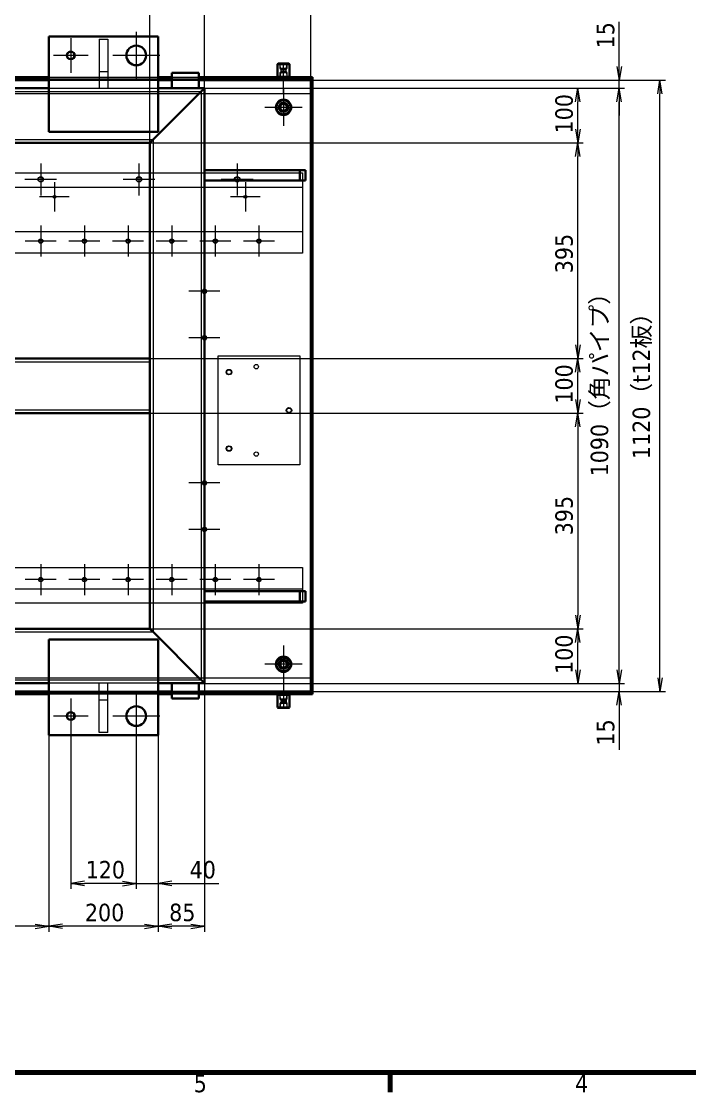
# Model space of a CAD drawing. Header units: millimetres. Extents: x -570 to 8410, y -405 to 5940.
# Drawn here: x 4931 to 6156, y 163 to 2125 of the extents above; entities that cross this region are included whole.
import ezdxf

# ---------------------------------------------------------------- set-up
doc = ezdxf.new("R2010")
doc.units = ezdxf.units.MM
doc.header["$LTSCALE"] = 10
for name, color, linetype, lineweight in [('Border (ISO)', 7, 'Continuous', 70), ('Center Mark (ISO)', 7, 'Continuous', 5), ('Centerline (ISO)', 7, 'Continuous', 5), ('Dimension (ISO)', 7, 'Continuous', 25), ('Hidden (ISO)', 7, 'Continuous', 5), ('Visible (ISO)', 7, 'Continuous', 35), ('Visible Narrow (ISO)', 7, 'Continuous', 5)]:
    doc.layers.add(name, color=color, linetype=linetype, lineweight=lineweight)
doc.styles.add('MX_NOTE_STANDARD', font='tahoma.ttf')
doc.styles.add('Note Text (JIS)', font='tahoma.ttf')
doc.dimstyles.new('Default (JIS)', dxfattribs={"dimscale": 10, "dimtxt": 3.2, "dimasz": 2.5, "dimexe": 1, "dimexo": 0, "dimgap": 0.8, "dimtad": 1, "dimrnd": 1e-08, "dimdsep": 46, "dimtxsty": 'Note Text (JIS)', "dimblk": 'OPEN', "dimcen": 0.09, "dimdle": 10, "dimclrd": 7, "dimclre": 7, "dimclrt": 256, "dimadec": 0, "dimazin": 2, "dimtfac": 0.78125, "dimtmove": 0, "dimatfit": 3, "dimldrblk": 'OPEN', "dimfxl": 1, "dimtolj": 1, "dimtzin": 0, "dimlwd": 0, "dimlwe": 0, "dimarcsym": 0})

# ---------------------------------------------------------------- blocks, each defined once
blk = doc.blocks.new('図面枠 既定の図面枠')
at = {"layer": 'Border (ISO)'}
blk.add_line((560.67, 20), (560.67, 16.4), dxfattribs=at)
at = {"layer": 'Border (ISO)', "flags": 128}
blk.add_lwpolyline([(20, 20), (20, 574), (821, 574), (821, 20), (20, 20)], dxfattribs=at)
at = {"layer": 'Border (ISO)', "char_height": 3.2, "attachment_point": 7, "style": 'MX_NOTE_STANDARD'}
for s, insert in [('5', (524.69, 16.33)), ('4', (594.59, 16.4))]:
    blk.add_mtext(s, dxfattribs=dict(at, insert=insert))
blk = doc.blocks.new('_Open')
at = {"color": 0, "linetype": 'ByBlock', "lineweight": -2}
for p, q in [((-1, 0.167), (0, 0)), ((-1, -0.167), (0, 0)), ((0, 0), (-1, 0))]:
    blk.add_line(p, q, dxfattribs=at)
blk = doc.blocks.new('*D109')
at = {"layer": 'Defpoints', "color": 0, "linetype": 'Continuous', "transparency": 16777216}
for p in [(5266.5, 2303.3), (5266.5, 2002.9), (5461.5, 2017.9)]:
    blk.add_point(p, dxfattribs=at)
at = {"layer": 'Dimension (ISO)', "color": 7, "linetype": 'Continuous', "lineweight": 0, "transparency": 16777216}
for p, q in [((5266.5, 2002.9), (5266.5, 2313.3)), ((5436.5, 2303.3), (5291.5, 2303.3)), ((5461.5, 2017.9), (5461.5, 2313.3))]:
    blk.add_line(p, q, dxfattribs=at)
at = {"layer": 'Dimension (ISO)', "color": 7, "linetype": 'Continuous', "lineweight": 0, "transparency": 16777216, "xscale": 25, "yscale": 25, "zscale": 25, "rotation": 180}
blk.add_blockref('_Open', (5266.5, 2303.3), dxfattribs=at)
at = {"layer": 'Dimension (ISO)', "color": 7, "linetype": 'Continuous', "lineweight": 0, "transparency": 16777216, "xscale": 25, "yscale": 25, "zscale": 25}
blk.add_blockref('_Open', (5461.5, 2303.3), dxfattribs=at)
at = {"layer": 'Dimension (ISO)', "linetype": 'Continuous', "lineweight": 5, "transparency": 16777216, "insert": (5331.5, 2344.6), "char_height": 32, "attachment_point": 1, "style": 'Note Text (JIS)'}
blk.add_mtext('\\A1;195', dxfattribs=at)
blk = doc.blocks.new('*D110')
at = {"layer": 'Defpoints', "color": 0, "linetype": 'Continuous', "transparency": 16777216}
for p in [(1666.5, 2303.3), (1666.5, 2002.9), (5266.5, 2002.9)]:
    blk.add_point(p, dxfattribs=at)
at = {"layer": 'Dimension (ISO)', "color": 7, "linetype": 'Continuous', "lineweight": 0, "transparency": 16777216}
for p, q in [((1666.5, 2002.9), (1666.5, 2313.3)), ((5241.5, 2303.3), (1691.5, 2303.3)), ((5266.5, 2002.9), (5266.5, 2313.3))]:
    blk.add_line(p, q, dxfattribs=at)
at = {"layer": 'Dimension (ISO)', "color": 7, "linetype": 'Continuous', "lineweight": 0, "transparency": 16777216, "xscale": 25, "yscale": 25, "zscale": 25, "rotation": 180}
blk.add_blockref('_Open', (1666.5, 2303.3), dxfattribs=at)
at = {"layer": 'Dimension (ISO)', "color": 7, "linetype": 'Continuous', "lineweight": 0, "transparency": 16777216, "xscale": 25, "yscale": 25, "zscale": 25}
blk.add_blockref('_Open', (5266.5, 2303.3), dxfattribs=at)
at = {"layer": 'Dimension (ISO)', "linetype": 'Continuous', "lineweight": 5, "transparency": 16777216, "insert": (3403.6, 2351.3), "char_height": 32, "attachment_point": 1, "style": 'Note Text (JIS)'}
blk.add_mtext('\\A1;\\fTahoma|b0|i0;（3600）', dxfattribs=at)
blk = doc.blocks.new('*D111')
at = {"layer": 'Defpoints', "color": 0, "linetype": 'Continuous', "transparency": 16777216}
for p in [(1471.5, 2381.1), (1471.5, 2017.9), (5461.5, 2017.9)]:
    blk.add_point(p, dxfattribs=at)
at = {"layer": 'Dimension (ISO)', "color": 7, "linetype": 'Continuous', "lineweight": 0, "transparency": 16777216}
for p, q in [((1471.5, 2017.9), (1471.5, 2391.1)), ((5436.5, 2381.1), (1496.5, 2381.1)), ((5461.5, 2017.9), (5461.5, 2391.1))]:
    blk.add_line(p, q, dxfattribs=at)
at = {"layer": 'Dimension (ISO)', "color": 7, "linetype": 'Continuous', "lineweight": 0, "transparency": 16777216, "xscale": 25, "yscale": 25, "zscale": 25, "rotation": 180}
blk.add_blockref('_Open', (1471.5, 2381.1), dxfattribs=at)
at = {"layer": 'Dimension (ISO)', "color": 7, "linetype": 'Continuous', "lineweight": 0, "transparency": 16777216, "xscale": 25, "yscale": 25, "zscale": 25}
blk.add_blockref('_Open', (5461.5, 2381.1), dxfattribs=at)
at = {"layer": 'Dimension (ISO)', "linetype": 'Continuous', "lineweight": 5, "transparency": 16777216, "insert": (3345.8, 2431.3), "char_height": 32, "attachment_point": 1, "style": 'Note Text (JIS)'}
blk.add_mtext('\\A1;\\fTahoma|b0|i0;3990（t12板）', dxfattribs=at)
blk = doc.blocks.new('*D116')
at = {"layer": 'Defpoints', "color": 0, "linetype": 'Continuous', "transparency": 16777216}
for p in [(5166.5, 2231.6), (4416.5, 1902.9), (5166.5, 1902.9)]:
    blk.add_point(p, dxfattribs=at)
at = {"layer": 'Dimension (ISO)', "color": 7, "linetype": 'Continuous', "lineweight": 0, "transparency": 16777216}
for p, q in [((4416.5, 1902.9), (4416.5, 2241.6)), ((5166.5, 1902.9), (5166.5, 2241.6)), ((4441.5, 2231.6), (5141.5, 2231.6))]:
    blk.add_line(p, q, dxfattribs=at)
at = {"layer": 'Dimension (ISO)', "color": 7, "linetype": 'Continuous', "lineweight": 0, "transparency": 16777216, "xscale": 25, "yscale": 25, "zscale": 25, "rotation": 180}
blk.add_blockref('_Open', (4416.5, 2231.6), dxfattribs=at)
at = {"layer": 'Dimension (ISO)', "color": 7, "linetype": 'Continuous', "lineweight": 0, "transparency": 16777216, "xscale": 25, "yscale": 25, "zscale": 25}
blk.add_blockref('_Open', (5166.5, 2231.6), dxfattribs=at)
at = {"layer": 'Dimension (ISO)', "linetype": 'Continuous', "lineweight": 5, "transparency": 16777216, "insert": (4757.4, 2272.9), "char_height": 32, "attachment_point": 1, "style": 'Note Text (JIS)'}
blk.add_mtext('\\A1;750', dxfattribs=at)
blk = doc.blocks.new('*D117')
at = {"layer": 'Defpoints', "color": 0, "linetype": 'Continuous', "transparency": 16777216}
for p in [(5266.5, 2231.6), (5266.5, 2002.9), (5166.5, 1902.9)]:
    blk.add_point(p, dxfattribs=at)
at = {"layer": 'Dimension (ISO)', "color": 7, "linetype": 'Continuous', "lineweight": 0, "transparency": 16777216}
for p, q in [((5166.5, 1902.9), (5166.5, 2241.6)), ((5266.5, 2002.9), (5266.5, 2241.6)), ((5191.5, 2231.6), (5241.5, 2231.6))]:
    blk.add_line(p, q, dxfattribs=at)
at = {"layer": 'Dimension (ISO)', "color": 7, "linetype": 'Continuous', "lineweight": 0, "transparency": 16777216, "xscale": 25, "yscale": 25, "zscale": 25, "rotation": 180}
blk.add_blockref('_Open', (5166.5, 2231.6), dxfattribs=at)
at = {"layer": 'Dimension (ISO)', "color": 7, "linetype": 'Continuous', "lineweight": 0, "transparency": 16777216, "xscale": 25, "yscale": 25, "zscale": 25}
blk.add_blockref('_Open', (5266.5, 2231.6), dxfattribs=at)
at = {"layer": 'Dimension (ISO)', "linetype": 'Continuous', "lineweight": 5, "transparency": 16777216, "insert": (5183.8, 2272.9), "char_height": 32, "attachment_point": 1, "style": 'Note Text (JIS)'}
blk.add_mtext('\\A1;100', dxfattribs=at)
blk = doc.blocks.new('*D122')
at = {"layer": 'Defpoints', "color": 0, "linetype": 'Continuous', "transparency": 16777216}
for p in [(5461.5, 2017.9), (6101.5, 2017.9), (5461.5, 897.9)]:
    blk.add_point(p, dxfattribs=at)
at = {"layer": 'Dimension (ISO)', "color": 7, "linetype": 'Continuous', "lineweight": 0, "transparency": 16777216}
for p, q in [((5461.5, 2017.9), (6111.5, 2017.9)), ((6101.5, 922.9), (6101.5, 1992.9)), ((5461.5, 897.9), (6111.5, 897.9))]:
    blk.add_line(p, q, dxfattribs=at)
at = {"layer": 'Dimension (ISO)', "color": 7, "linetype": 'Continuous', "lineweight": 0, "transparency": 16777216, "xscale": 25, "yscale": 25, "zscale": 25}
for p, rotation in [((6101.5, 2017.9), 90), ((6101.5, 897.9), 270)]:
    blk.add_blockref('_Open', p, dxfattribs=dict(at, rotation=rotation))
at = {"layer": 'Dimension (ISO)', "linetype": 'Continuous', "lineweight": 5, "transparency": 16777216, "insert": (6051.3, 1323.7), "char_height": 32, "attachment_point": 1, "rotation": 90, "style": 'Note Text (JIS)'}
blk.add_mtext('\\A1;\\fTahoma|b0|i0;1120（t12板）', dxfattribs=at)
blk = doc.blocks.new('*D123')
at = {"layer": 'Defpoints', "color": 0, "linetype": 'Continuous', "transparency": 16777216}
for p in [(5266.5, 2002.9), (6026.5, 2002.9), (5256.5, 912.9)]:
    blk.add_point(p, dxfattribs=at)
at = {"layer": 'Dimension (ISO)', "color": 7, "linetype": 'Continuous', "lineweight": 0, "transparency": 16777216}
for p, q in [((5266.5, 2002.9), (6036.5, 2002.9)), ((6026.5, 937.9), (6026.5, 1977.9)), ((5256.5, 912.9), (6036.5, 912.9))]:
    blk.add_line(p, q, dxfattribs=at)
at = {"layer": 'Dimension (ISO)', "color": 7, "linetype": 'Continuous', "lineweight": 0, "transparency": 16777216, "xscale": 25, "yscale": 25, "zscale": 25}
for p, rotation in [((6026.5, 2002.9), 90), ((6026.5, 912.9), 270)]:
    blk.add_blockref('_Open', p, dxfattribs=dict(at, rotation=rotation))
at = {"layer": 'Dimension (ISO)', "linetype": 'Continuous', "lineweight": 5, "transparency": 16777216, "insert": (5974.5, 1292), "char_height": 32, "attachment_point": 1, "rotation": 90, "style": 'Note Text (JIS)'}
blk.add_mtext('\\A1;\\fTahoma|b0|i0;1090（角パイプ）', dxfattribs=at)
blk = doc.blocks.new('*D124')
at = {"layer": 'Defpoints', "color": 0, "linetype": 'Continuous', "transparency": 16777216}
for p in [(5266.5, 2002.9), (5461.5, 2017.9), (6026.5, 2017.9)]:
    blk.add_point(p, dxfattribs=at)
at = {"layer": 'Dimension (ISO)', "color": 7, "linetype": 'Continuous', "lineweight": 0, "transparency": 16777216}
for p, q in [((6026.5, 2042.9), (6026.5, 2124.8)), ((5266.5, 2002.9), (6036.5, 2002.9)), ((5461.5, 2017.9), (6036.5, 2017.9)), ((6026.5, 2002.9), (6026.5, 2017.9)), ((6026.5, 1977.9), (6026.5, 1952.9))]:
    blk.add_line(p, q, dxfattribs=at)
at = {"layer": 'Dimension (ISO)', "color": 7, "linetype": 'Continuous', "lineweight": 0, "transparency": 16777216, "xscale": 25, "yscale": 25, "zscale": 25}
for p, rotation in [((6026.5, 2017.9), 270), ((6026.5, 2002.9), 90)]:
    blk.add_blockref('_Open', p, dxfattribs=dict(at, rotation=rotation))
at = {"layer": 'Dimension (ISO)', "linetype": 'Continuous', "lineweight": 5, "transparency": 16777216, "insert": (5985.7, 2075.9), "char_height": 32, "attachment_point": 1, "rotation": 90, "style": 'Note Text (JIS)'}
blk.add_mtext('\\A1;15', dxfattribs=at)
blk = doc.blocks.new('*D125')
at = {"layer": 'Defpoints', "color": 0, "linetype": 'Continuous', "transparency": 16777216}
for p in [(5266.5, 912.9), (6026.5, 912.9), (5461.5, 897.9)]:
    blk.add_point(p, dxfattribs=at)
at = {"layer": 'Dimension (ISO)', "color": 7, "linetype": 'Continuous', "lineweight": 0, "transparency": 16777216}
for p, q in [((6026.5, 937.9), (6026.5, 962.9)), ((5266.5, 912.9), (6036.5, 912.9)), ((6026.5, 912.9), (6026.5, 897.9)), ((5461.5, 897.9), (6036.5, 897.9)), ((6026.5, 872.9), (6026.5, 791))]:
    blk.add_line(p, q, dxfattribs=at)
at = {"layer": 'Dimension (ISO)', "color": 7, "linetype": 'Continuous', "lineweight": 0, "transparency": 16777216, "xscale": 25, "yscale": 25, "zscale": 25}
for p, rotation in [((6026.5, 912.9), 270), ((6026.5, 897.9), 90)]:
    blk.add_blockref('_Open', p, dxfattribs=dict(at, rotation=rotation))
at = {"layer": 'Dimension (ISO)', "linetype": 'Continuous', "lineweight": 5, "transparency": 16777216, "insert": (5985.7, 799), "char_height": 32, "attachment_point": 1, "rotation": 90, "style": 'Note Text (JIS)'}
blk.add_mtext('\\A1;15', dxfattribs=at)
blk = doc.blocks.new('*D126')
at = {"layer": 'Defpoints', "color": 0, "linetype": 'Continuous', "transparency": 16777216}
for p in [(5166.5, 1507.9), (5950.9, 1507.9), (5166.5, 1407.9)]:
    blk.add_point(p, dxfattribs=at)
at = {"layer": 'Dimension (ISO)', "color": 7, "linetype": 'Continuous', "lineweight": 0, "transparency": 16777216}
for p, q in [((5166.5, 1507.9), (5960.9, 1507.9)), ((5950.9, 1432.9), (5950.9, 1482.9)), ((5166.5, 1407.9), (5960.9, 1407.9))]:
    blk.add_line(p, q, dxfattribs=at)
at = {"layer": 'Dimension (ISO)', "color": 7, "linetype": 'Continuous', "lineweight": 0, "transparency": 16777216, "xscale": 25, "yscale": 25, "zscale": 25}
for p, rotation in [((5950.9, 1507.9), 90), ((5950.9, 1407.9), 270)]:
    blk.add_blockref('_Open', p, dxfattribs=dict(at, rotation=rotation))
at = {"layer": 'Dimension (ISO)', "linetype": 'Continuous', "lineweight": 5, "transparency": 16777216, "insert": (5909.6, 1425.2), "char_height": 32, "attachment_point": 1, "rotation": 90, "style": 'Note Text (JIS)'}
blk.add_mtext('\\A1;100', dxfattribs=at)
blk = doc.blocks.new('*D127')
at = {"layer": 'Defpoints', "color": 0, "linetype": 'Continuous', "transparency": 16777216}
for p in [(5166.5, 1902.9), (5950.9, 1902.9), (5166.5, 1507.9)]:
    blk.add_point(p, dxfattribs=at)
at = {"layer": 'Dimension (ISO)', "color": 7, "linetype": 'Continuous', "lineweight": 0, "transparency": 16777216}
for p, q in [((5166.5, 1902.9), (5960.9, 1902.9)), ((5950.9, 1532.9), (5950.9, 1877.9)), ((5166.5, 1507.9), (5960.9, 1507.9))]:
    blk.add_line(p, q, dxfattribs=at)
at = {"layer": 'Dimension (ISO)', "color": 7, "linetype": 'Continuous', "lineweight": 0, "transparency": 16777216, "xscale": 25, "yscale": 25, "zscale": 25}
for p, rotation in [((5950.9, 1902.9), 90), ((5950.9, 1507.9), 270)]:
    blk.add_blockref('_Open', p, dxfattribs=dict(at, rotation=rotation))
at = {"layer": 'Dimension (ISO)', "linetype": 'Continuous', "lineweight": 5, "transparency": 16777216, "insert": (5909.6, 1664.1), "char_height": 32, "attachment_point": 1, "rotation": 90, "style": 'Note Text (JIS)'}
blk.add_mtext('\\A1;395', dxfattribs=at)
blk = doc.blocks.new('*D128')
at = {"layer": 'Defpoints', "color": 0, "linetype": 'Continuous', "transparency": 16777216}
for p in [(5266.5, 2002.9), (5950.9, 2002.9), (5166.5, 1902.9)]:
    blk.add_point(p, dxfattribs=at)
at = {"layer": 'Dimension (ISO)', "color": 7, "linetype": 'Continuous', "lineweight": 0, "transparency": 16777216}
for p, q in [((5266.5, 2002.9), (5960.9, 2002.9)), ((5950.9, 1927.9), (5950.9, 1977.9)), ((5166.5, 1902.9), (5960.9, 1902.9))]:
    blk.add_line(p, q, dxfattribs=at)
at = {"layer": 'Dimension (ISO)', "color": 7, "linetype": 'Continuous', "lineweight": 0, "transparency": 16777216, "xscale": 25, "yscale": 25, "zscale": 25}
for p, rotation in [((5950.9, 2002.9), 90), ((5950.9, 1902.9), 270)]:
    blk.add_blockref('_Open', p, dxfattribs=dict(at, rotation=rotation))
at = {"layer": 'Dimension (ISO)', "linetype": 'Continuous', "lineweight": 5, "transparency": 16777216, "insert": (5909.6, 1920.2), "char_height": 32, "attachment_point": 1, "rotation": 90, "style": 'Note Text (JIS)'}
blk.add_mtext('\\A1;100', dxfattribs=at)
blk = doc.blocks.new('*D129')
at = {"layer": 'Defpoints', "color": 0, "linetype": 'Continuous', "transparency": 16777216}
for p in [(5166.5, 1407.9), (5166.5, 1012.9), (5950.9, 1012.9)]:
    blk.add_point(p, dxfattribs=at)
at = {"layer": 'Dimension (ISO)', "color": 7, "linetype": 'Continuous', "lineweight": 0, "transparency": 16777216}
for p, q in [((5166.5, 1407.9), (5960.9, 1407.9)), ((5950.9, 1382.9), (5950.9, 1037.9)), ((5166.5, 1012.9), (5960.9, 1012.9))]:
    blk.add_line(p, q, dxfattribs=at)
at = {"layer": 'Dimension (ISO)', "color": 7, "linetype": 'Continuous', "lineweight": 0, "transparency": 16777216, "xscale": 25, "yscale": 25, "zscale": 25}
for p, rotation in [((5950.9, 1407.9), 90), ((5950.9, 1012.9), 270)]:
    blk.add_blockref('_Open', p, dxfattribs=dict(at, rotation=rotation))
at = {"layer": 'Dimension (ISO)', "linetype": 'Continuous', "lineweight": 5, "transparency": 16777216, "insert": (5909.6, 1184.1), "char_height": 32, "attachment_point": 1, "rotation": 90, "style": 'Note Text (JIS)'}
blk.add_mtext('\\A1;395', dxfattribs=at)
blk = doc.blocks.new('*D130')
at = {"layer": 'Defpoints', "color": 0, "linetype": 'Continuous', "transparency": 16777216}
for p in [(5166.5, 1012.9), (5950.9, 1012.9), (5266.5, 912.9)]:
    blk.add_point(p, dxfattribs=at)
at = {"layer": 'Dimension (ISO)', "color": 7, "linetype": 'Continuous', "lineweight": 0, "transparency": 16777216}
for p, q in [((5166.5, 1012.9), (5960.9, 1012.9)), ((5950.9, 937.9), (5950.9, 987.9)), ((5266.5, 912.9), (5960.9, 912.9))]:
    blk.add_line(p, q, dxfattribs=at)
at = {"layer": 'Dimension (ISO)', "color": 7, "linetype": 'Continuous', "lineweight": 0, "transparency": 16777216, "xscale": 25, "yscale": 25, "zscale": 25}
for p, rotation in [((5950.9, 1012.9), 90), ((5950.9, 912.9), 270)]:
    blk.add_blockref('_Open', p, dxfattribs=dict(at, rotation=rotation))
at = {"layer": 'Dimension (ISO)', "linetype": 'Continuous', "lineweight": 5, "transparency": 16777216, "insert": (5909.6, 930.2), "char_height": 32, "attachment_point": 1, "rotation": 90, "style": 'Note Text (JIS)'}
blk.add_mtext('\\A1;100', dxfattribs=at)
blk = doc.blocks.new('*D146')
at = {"layer": 'Defpoints', "color": 0, "linetype": 'Continuous', "transparency": 16777216}
for p in [(4031.5, 817.9), (4981.5, 817.9), (4031.5, 467.9)]:
    blk.add_point(p, dxfattribs=at)
at = {"layer": 'Dimension (ISO)', "color": 7, "linetype": 'Continuous', "lineweight": 0, "transparency": 16777216}
for p, q in [((4031.5, 817.9), (4031.5, 457.9)), ((4981.5, 817.9), (4981.5, 457.9)), ((4956.5, 467.9), (4056.5, 467.9))]:
    blk.add_line(p, q, dxfattribs=at)
at = {"layer": 'Dimension (ISO)', "color": 7, "linetype": 'Continuous', "lineweight": 0, "transparency": 16777216, "xscale": 25, "yscale": 25, "zscale": 25, "rotation": 180}
blk.add_blockref('_Open', (4031.5, 467.9), dxfattribs=at)
at = {"layer": 'Dimension (ISO)', "color": 7, "linetype": 'Continuous', "lineweight": 0, "transparency": 16777216, "xscale": 25, "yscale": 25, "zscale": 25}
blk.add_blockref('_Open', (4981.5, 467.9), dxfattribs=at)
at = {"layer": 'Dimension (ISO)', "linetype": 'Continuous', "lineweight": 5, "transparency": 16777216, "insert": (4472.1, 509.2), "char_height": 32, "attachment_point": 1, "style": 'Note Text (JIS)'}
blk.add_mtext('\\A1;950', dxfattribs=at)
blk = doc.blocks.new('*D147')
at = {"layer": 'Defpoints', "color": 0, "linetype": 'Continuous', "transparency": 16777216}
for p in [(4981.5, 817.9), (5181.5, 817.9), (4981.5, 467.9)]:
    blk.add_point(p, dxfattribs=at)
at = {"layer": 'Dimension (ISO)', "color": 7, "linetype": 'Continuous', "lineweight": 0, "transparency": 16777216}
for p, q in [((4981.5, 817.9), (4981.5, 457.9)), ((5181.5, 817.9), (5181.5, 457.9)), ((5156.5, 467.9), (5006.5, 467.9))]:
    blk.add_line(p, q, dxfattribs=at)
at = {"layer": 'Dimension (ISO)', "color": 7, "linetype": 'Continuous', "lineweight": 0, "transparency": 16777216, "xscale": 25, "yscale": 25, "zscale": 25, "rotation": 180}
blk.add_blockref('_Open', (4981.5, 467.9), dxfattribs=at)
at = {"layer": 'Dimension (ISO)', "color": 7, "linetype": 'Continuous', "lineweight": 0, "transparency": 16777216, "xscale": 25, "yscale": 25, "zscale": 25}
blk.add_blockref('_Open', (5181.5, 467.9), dxfattribs=at)
at = {"layer": 'Dimension (ISO)', "linetype": 'Continuous', "lineweight": 5, "transparency": 16777216, "insert": (5047.5, 509.2), "char_height": 32, "attachment_point": 1, "style": 'Note Text (JIS)'}
blk.add_mtext('\\A1;200', dxfattribs=at)
blk = doc.blocks.new('*D148')
at = {"layer": 'Defpoints', "color": 0, "linetype": 'Continuous', "transparency": 16777216}
for p in [(5266.5, 912.9), (5181.5, 817.9), (5181.5, 467.9)]:
    blk.add_point(p, dxfattribs=at)
at = {"layer": 'Dimension (ISO)', "color": 7, "linetype": 'Continuous', "lineweight": 0, "transparency": 16777216}
for p, q in [((5266.5, 912.9), (5266.5, 457.9)), ((5181.5, 817.9), (5181.5, 457.9)), ((5241.5, 467.9), (5206.5, 467.9))]:
    blk.add_line(p, q, dxfattribs=at)
at = {"layer": 'Dimension (ISO)', "color": 7, "linetype": 'Continuous', "lineweight": 0, "transparency": 16777216, "xscale": 25, "yscale": 25, "zscale": 25, "rotation": 180}
blk.add_blockref('_Open', (5181.5, 467.9), dxfattribs=at)
at = {"layer": 'Dimension (ISO)', "color": 7, "linetype": 'Continuous', "lineweight": 0, "transparency": 16777216, "xscale": 25, "yscale": 25, "zscale": 25}
blk.add_blockref('_Open', (5266.5, 467.9), dxfattribs=at)
at = {"layer": 'Dimension (ISO)', "linetype": 'Continuous', "lineweight": 5, "transparency": 16777216, "insert": (5201.9, 509.3), "char_height": 32, "attachment_point": 1, "style": 'Note Text (JIS)'}
blk.add_mtext('\\A1;85', dxfattribs=at)
blk = doc.blocks.new('*D152')
at = {"layer": 'Defpoints', "color": 0, "linetype": 'Continuous', "transparency": 16777216}
for p in [(5021.5, 821), (5141.5, 809.9), (5021.5, 546.3)]:
    blk.add_point(p, dxfattribs=at)
at = {"layer": 'Dimension (ISO)', "color": 7, "linetype": 'Continuous', "lineweight": 0, "transparency": 16777216}
for p, q in [((5021.5, 821), (5021.5, 536.3)), ((5141.5, 809.9), (5141.5, 536.3)), ((5116.5, 546.3), (5046.5, 546.3))]:
    blk.add_line(p, q, dxfattribs=at)
at = {"layer": 'Dimension (ISO)', "color": 7, "linetype": 'Continuous', "lineweight": 0, "transparency": 16777216, "xscale": 25, "yscale": 25, "zscale": 25, "rotation": 180}
blk.add_blockref('_Open', (5021.5, 546.3), dxfattribs=at)
at = {"layer": 'Dimension (ISO)', "color": 7, "linetype": 'Continuous', "lineweight": 0, "transparency": 16777216, "xscale": 25, "yscale": 25, "zscale": 25}
blk.add_blockref('_Open', (5141.5, 546.3), dxfattribs=at)
at = {"layer": 'Dimension (ISO)', "linetype": 'Continuous', "lineweight": 5, "transparency": 16777216, "insert": (5048.8, 587.6), "char_height": 32, "attachment_point": 1, "style": 'Note Text (JIS)'}
blk.add_mtext('\\A1;120', dxfattribs=at)
blk = doc.blocks.new('*D153')
at = {"layer": 'Defpoints', "color": 0, "linetype": 'Continuous', "transparency": 16777216}
for p in [(5141.5, 809.9), (5181.5, 817.9), (5181.5, 546.3)]:
    blk.add_point(p, dxfattribs=at)
at = {"layer": 'Dimension (ISO)', "color": 7, "linetype": 'Continuous', "lineweight": 0, "transparency": 16777216}
for p, q in [((5141.5, 809.9), (5141.5, 536.3)), ((5181.5, 817.9), (5181.5, 536.3)), ((5116.5, 546.3), (5091.5, 546.3)), ((5141.5, 546.3), (5181.5, 546.3)), ((5206.5, 546.3), (5292.9, 546.3))]:
    blk.add_line(p, q, dxfattribs=at)
at = {"layer": 'Dimension (ISO)', "color": 7, "linetype": 'Continuous', "lineweight": 0, "transparency": 16777216, "xscale": 25, "yscale": 25, "zscale": 25}
blk.add_blockref('_Open', (5141.5, 546.3), dxfattribs=at)
at = {"layer": 'Dimension (ISO)', "color": 7, "linetype": 'Continuous', "lineweight": 0, "transparency": 16777216, "xscale": 25, "yscale": 25, "zscale": 25, "rotation": 180}
blk.add_blockref('_Open', (5181.5, 546.3), dxfattribs=at)
at = {"layer": 'Dimension (ISO)', "linetype": 'Continuous', "lineweight": 5, "transparency": 16777216, "insert": (5239.5, 587.6), "char_height": 32, "attachment_point": 1, "style": 'Note Text (JIS)'}
blk.add_mtext('\\A1;40', dxfattribs=at)

msp = doc.modelspace()

# ---------------------------------------------------------------- linework, layer by layer
at = {"layer": 'Center Mark (ISO)', "linetype": 'Continuous'}
for p, q in [((5141.481, 2105.937), (5141.481, 2019.937)), ((5021.481, 2094.854), (5021.481, 2031.019)), ((5053.398, 2062.937), (4989.563, 2062.937)), ((5184.481, 2062.937), (5098.481, 2062.937)), ((5411.481, 2001.937), (5411.481, 1933.937)), ((5445.481, 1967.937), (5377.481, 1967.937)), ((4966.481, 1865.125), (4966.481, 1806.749)), ((5146.481, 1865.125), (5146.481, 1806.749)), ((5326.481, 1865.125), (5326.481, 1806.749)), ((4995.669, 1835.937), (4937.293, 1835.937)), ((4991.481, 1831.004), (4991.481, 1776.87)), ((5175.669, 1835.937), (5117.293, 1835.937)), ((5355.669, 1835.937), (5297.293, 1835.937)), ((5341.481, 1831.004), (5341.481, 1776.87)), ((5018.548, 1803.937), (4964.414, 1803.937)), ((5368.548, 1803.937), (5314.414, 1803.937)), ((4966.481, 1751.26), (4966.481, 1694.613)), ((5046.481, 1751.26), (5046.481, 1694.613)), ((5126.481, 1751.26), (5126.481, 1694.613)), ((5206.481, 1751.26), (5206.481, 1694.613)), ((5286.481, 1751.26), (5286.481, 1694.613)), ((5366.481, 1751.26), (5366.481, 1694.613)), ((4994.804, 1722.937), (4938.157, 1722.937)), ((5074.804, 1722.937), (5018.157, 1722.937)), ((5154.804, 1722.937), (5098.157, 1722.937)), ((5234.804, 1722.937), (5178.157, 1722.937)), ((5314.804, 1722.937), (5258.157, 1722.937)), ((5394.804, 1722.937), (5338.157, 1722.937)), ((5266.481, 1659.26), (5266.481, 1602.613)), ((5294.804, 1630.937), (5238.157, 1630.937)), ((5266.481, 1574.26), (5266.481, 1517.613)), ((5294.804, 1545.937), (5238.157, 1545.937)), ((5266.481, 1308.26), (5266.481, 1251.613)), ((5294.804, 1279.937), (5238.157, 1279.937)), ((5266.481, 1223.26), (5266.481, 1166.613)), ((5294.804, 1194.937), (5238.157, 1194.937)), ((4966.481, 1131.26), (4966.481, 1074.613)), ((5046.481, 1131.26), (5046.481, 1074.613)), ((5126.481, 1131.26), (5126.481, 1074.613)), ((5206.481, 1131.26), (5206.481, 1074.613)), ((5286.481, 1131.26), (5286.481, 1074.613)), ((5366.481, 1131.26), (5366.481, 1074.613)), ((4994.804, 1102.937), (4938.157, 1102.937)), ((5074.804, 1102.937), (5018.157, 1102.937)), ((5154.804, 1102.937), (5098.157, 1102.937)), ((5234.804, 1102.937), (5178.157, 1102.937)), ((5314.804, 1102.937), (5258.157, 1102.937)), ((5394.804, 1102.937), (5338.157, 1102.937)), ((5411.481, 981.937), (5411.481, 913.937)), ((5445.481, 947.937), (5377.481, 947.937)), ((5021.481, 884.854), (5021.481, 821.019)), ((5141.481, 895.937), (5141.481, 809.937)), ((5053.398, 852.937), (4989.563, 852.937)), ((5184.481, 852.937), (5098.481, 852.937))]:
    msp.add_line(p, q, dxfattribs=at)
at = {"layer": 'Centerline (ISO)', "linetype": 'Continuous'}
for p, q in [((5411.481, 1994.737), (5411.481, 2047.937)), ((5411.481, 921.137), (5411.481, 867.937))]:
    msp.add_line(p, q, dxfattribs=at)
at = {"layer": 'Hidden (ISO)'}
for p, q in [((5073.481, 2092.937), (5073.481, 2002.937)), ((5073.481, 2092.937), (5089.481, 2092.937)), ((5089.481, 2092.937), (5089.481, 2002.937)), ((5405.599, 2047.053), (5404.715, 2047.937)), ((5404.742, 2047.053), (5404.988, 2039.183)), ((5417.363, 2047.053), (5405.599, 2047.053)), ((5405.893, 2037.62), (5405.599, 2047.053)), ((5417.069, 2037.62), (5417.363, 2047.053)), ((5417.363, 2047.053), (5418.247, 2047.937)), ((5417.974, 2039.183), (5418.22, 2047.053)), ((4981.481, 2022.937), (5181.481, 2022.937)), ((5089.481, 2032.937), (5073.481, 2032.937)), ((5206.481, 2022.937), (5256.481, 2022.937)), ((5405.599, 2023.82), (5404.715, 2022.937)), ((5404.988, 2031.691), (5404.742, 2023.82)), ((5417.974, 2039.183), (5404.988, 2039.183)), ((5404.988, 2031.691), (5417.974, 2031.691)), ((5405.893, 2033.254), (5405.599, 2023.82)), ((5417.363, 2023.82), (5405.599, 2023.82)), ((5417.069, 2037.62), (5405.893, 2037.62)), ((5406.881, 2037.049), (5405.893, 2037.62)), ((5406.881, 2033.825), (5405.893, 2033.254)), ((5417.069, 2033.254), (5405.893, 2033.254)), ((5406.881, 2037.049), (5416.081, 2037.049)), ((5406.881, 2033.825), (5406.881, 2037.049)), ((5416.081, 2033.825), (5406.881, 2033.825)), ((5407.481, 2019.737), (5407.481, 2022.937)), ((5415.481, 2019.737), (5415.481, 2022.937)), ((5416.081, 2037.049), (5417.069, 2037.62)), ((5416.081, 2033.825), (5416.081, 2037.049)), ((5416.081, 2033.825), (5417.069, 2033.254)), ((5417.069, 2033.254), (5417.363, 2023.82)), ((5417.363, 2023.82), (5418.247, 2022.937)), ((5418.22, 2023.82), (5417.974, 2031.691)), ((5461.481, 2019.737), (1471.481, 2019.737)), ((4981.481, 2017.937), (5181.481, 2017.937)), ((4981.481, 2002.937), (5073.481, 2002.937)), ((5073.481, 2002.937), (5089.481, 2002.937)), ((5089.481, 2002.937), (5181.481, 2002.937)), ((5206.481, 2017.937), (5256.481, 2017.937)), ((5461.481, 1992.937), (1471.481, 1992.937)), ((1672.481, 1996.937), (5260.481, 1996.937)), ((5260.481, 1996.937), (5260.481, 918.937)), ((1760.481, 1908.937), (5172.481, 1908.937)), ((5172.481, 1908.937), (5172.481, 1006.937)), ((4146.481, 1847.937), (5446.481, 1847.937)), ((5446.481, 1847.937), (5446.481, 1700.937)), ((1486.481, 1821.937), (5446.481, 1821.937)), ((5446.481, 1739.937), (1486.481, 1739.937)), ((5446.481, 1700.937), (4146.481, 1700.937)), ((5291.481, 1512.937), (5441.481, 1512.937)), ((5291.481, 1312.937), (5291.481, 1512.937)), ((5441.481, 1512.937), (5441.481, 1312.937)), ((1766.481, 1501.937), (5166.481, 1501.937)), ((1766.481, 1413.937), (5166.481, 1413.937)), ((5441.481, 1312.937), (5291.481, 1312.937)), ((4146.481, 1124.937), (5446.481, 1124.937)), ((5446.481, 1124.937), (5446.481, 1059.937)), ((1486.481, 1085.937), (5446.481, 1085.937)), ((5446.481, 1059.937), (4146.481, 1059.937)), ((5172.481, 1006.937), (1760.481, 1006.937)), ((1471.481, 922.937), (5461.481, 922.937)), ((5260.481, 918.937), (1672.481, 918.937)), ((5073.481, 912.937), (4981.481, 912.937)), ((5089.481, 912.937), (5073.481, 912.937)), ((5073.481, 822.937), (5073.481, 912.937)), ((5089.481, 822.937), (5089.481, 912.937)), ((5181.481, 912.937), (5089.481, 912.937)), ((1471.481, 896.137), (5461.481, 896.137)), ((5181.481, 897.937), (4981.481, 897.937)), ((5181.481, 892.937), (4981.481, 892.937)), ((5073.481, 882.937), (5089.481, 882.937)), ((5256.481, 897.937), (5206.481, 897.937)), ((5256.481, 892.937), (5206.481, 892.937)), ((5405.599, 892.053), (5404.715, 892.937)), ((5404.742, 892.053), (5404.988, 884.183)), ((5417.974, 884.183), (5404.988, 884.183)), ((5405.599, 892.053), (5417.363, 892.053)), ((5405.893, 882.62), (5405.599, 892.053)), ((5407.481, 896.137), (5407.481, 892.937)), ((5415.481, 896.137), (5415.481, 892.937)), ((5417.069, 882.62), (5417.363, 892.053)), ((5417.363, 892.053), (5418.247, 892.937)), ((5417.974, 884.183), (5418.22, 892.053)), ((5405.599, 868.82), (5404.715, 867.937)), ((5404.988, 876.691), (5404.742, 868.82)), ((5404.988, 876.691), (5417.974, 876.691)), ((5405.893, 878.254), (5405.599, 868.82)), ((5405.599, 868.82), (5417.363, 868.82)), ((5405.893, 882.62), (5417.069, 882.62)), ((5406.881, 882.049), (5405.893, 882.62)), ((5406.881, 878.825), (5405.893, 878.254)), ((5405.893, 878.254), (5417.069, 878.254)), ((5406.881, 882.049), (5416.081, 882.049)), ((5406.881, 882.049), (5406.881, 878.825)), ((5416.081, 878.825), (5406.881, 878.825)), ((5416.081, 882.049), (5417.069, 882.62)), ((5416.081, 882.049), (5416.081, 878.825)), ((5416.081, 878.825), (5417.069, 878.254)), ((5417.069, 878.254), (5417.363, 868.82)), ((5417.363, 868.82), (5418.247, 867.937)), ((5418.22, 868.82), (5417.974, 876.691)), ((5089.481, 822.937), (5073.481, 822.937))]:
    msp.add_line(p, q, dxfattribs=at)
for centre, radius in [((5411.481, 1967.937), 9), ((5411.481, 1967.937), 8.504), ((5411.481, 1967.937), 8.225), ((4966.481, 1835.937), 5), ((4966.481, 1835.937), 4.188), ((5146.481, 1835.937), 5), ((5146.481, 1835.937), 4.188), ((5326.481, 1835.937), 5), ((5326.481, 1835.937), 4.188), ((4991.481, 1803.937), 2.5), ((4991.481, 1803.937), 2.067), ((5341.481, 1803.937), 2.5), ((5341.481, 1803.937), 2.067), ((4966.481, 1722.937), 4), ((5046.481, 1722.937), 4), ((5126.481, 1722.937), 4), ((5206.481, 1722.937), 4), ((5286.481, 1722.937), 4), ((5366.481, 1722.937), 4), ((4966.481, 1722.937), 3.324), ((5046.481, 1722.937), 3.324), ((5126.481, 1722.937), 3.324), ((5206.481, 1722.937), 3.324), ((5286.481, 1722.937), 3.324), ((5366.481, 1722.937), 3.324), ((5361.481, 1492.937), 4), ((5311.481, 1482.937), 5), ((5311.481, 1482.937), 4.188), ((5421.481, 1412.937), 5), ((5421.481, 1412.937), 4.188), ((5311.481, 1342.937), 5), ((5311.481, 1342.937), 4.188), ((5361.481, 1332.937), 4), ((4966.481, 1102.937), 4), ((4966.481, 1102.937), 3.324), ((5046.481, 1102.937), 4), ((5046.481, 1102.937), 3.324), ((5126.481, 1102.937), 4), ((5126.481, 1102.937), 3.324), ((5206.481, 1102.937), 4), ((5206.481, 1102.937), 3.324), ((5286.481, 1102.937), 4), ((5286.481, 1102.937), 3.324), ((5366.481, 1102.937), 4), ((5366.481, 1102.937), 3.324), ((5411.481, 947.937), 9), ((5411.481, 947.937), 8.504), ((5411.481, 947.937), 8.225)]:
    msp.add_circle(centre, radius, dxfattribs=at)
for centre, radius in [((5266.481, 1630.937), 4), ((5266.481, 1630.937), 3.324), ((5266.481, 1545.937), 4), ((5266.481, 1545.937), 3.324), ((5266.481, 1279.937), 4), ((5266.481, 1279.937), 3.324), ((5266.481, 1194.937), 4), ((5266.481, 1194.937), 3.324)]:
    msp.add_arc(centre, radius, 90, 270, dxfattribs=at)
at = {"layer": 'Visible (ISO)'}
for p, q in [((4981.481, 2097.937), (4981.481, 1922.937)), ((5181.481, 2097.937), (4981.481, 2097.937)), ((5181.481, 1922.937), (5181.481, 2097.937)), ((5401.481, 2047.937), (5400.481, 2046.937)), ((5422.481, 2046.937), (5400.481, 2046.937)), ((5400.481, 2023.937), (5400.481, 2046.937)), ((5421.481, 2047.937), (5401.481, 2047.937)), ((5421.481, 2047.937), (5422.481, 2046.937)), ((5422.481, 2023.937), (5422.481, 2046.937)), ((4031.481, 2022.937), (4981.481, 2022.937)), ((5181.481, 2022.937), (5206.481, 2022.937)), ((5206.481, 2030.937), (5256.481, 2030.937)), ((5206.481, 2002.937), (5206.481, 2030.937)), ((5256.481, 2002.937), (5256.481, 2030.937)), ((5256.481, 2022.937), (5404.149, 2022.937)), ((5422.481, 2023.937), (5400.481, 2023.937)), ((5401.481, 2022.937), (5400.481, 2023.937)), ((5418.813, 2022.937), (5404.149, 2022.937)), ((5418.813, 2022.937), (5461.481, 2022.937)), ((5421.481, 2022.937), (5422.481, 2023.937)), ((5461.481, 2022.937), (5461.481, 2017.937)), ((5464.681, 2022.937), (5461.481, 2022.937)), ((5464.681, 2017.937), (5464.681, 2022.937)), ((4031.481, 2017.937), (4981.481, 2017.937)), ((4766.481, 2002.937), (4981.481, 2002.937)), ((5181.481, 2017.937), (5206.481, 2017.937)), ((5181.481, 2002.937), (5206.481, 2002.937)), ((5206.481, 2002.937), (5256.481, 2002.937)), ((5266.481, 2002.937), (5254.481, 1990.937)), ((5254.481, 1990.937), (5266.481, 2002.937)), ((5256.481, 2017.937), (5461.481, 2017.937)), ((5256.481, 2002.937), (5266.481, 2002.937)), ((5266.481, 2002.937), (5266.481, 1852.937)), ((5461.481, 2017.937), (5461.481, 897.937)), ((5461.481, 2017.937), (5464.681, 2017.937)), ((5464.681, 2017.937), (5464.681, 897.937)), ((5178.481, 1914.937), (5254.481, 1990.937)), ((5254.481, 1990.937), (5178.481, 1914.937)), ((4981.481, 1922.937), (5181.481, 1922.937)), ((5178.481, 1914.937), (5166.481, 1902.937)), ((5166.481, 1902.937), (5178.481, 1914.937)), ((4416.481, 1902.937), (5166.481, 1902.937)), ((5166.481, 1902.937), (5166.481, 1507.937)), ((5266.481, 1852.937), (5441.481, 1852.937)), ((5266.481, 1833.937), (5266.481, 1852.937)), ((5451.481, 1852.937), (5441.481, 1852.937)), ((5441.481, 1852.937), (5441.481, 1833.937)), ((5451.481, 1833.937), (5451.481, 1852.937)), ((5266.481, 1833.937), (5266.481, 1081.937)), ((5266.481, 1833.937), (5441.481, 1833.937)), ((5441.481, 1833.937), (5451.481, 1833.937)), ((4416.481, 1507.937), (5166.481, 1507.937)), ((5166.481, 1507.937), (5166.481, 1495.937)), ((5166.481, 1419.937), (5166.481, 1495.937)), ((5166.481, 1419.937), (5166.481, 1407.937)), ((4416.481, 1407.937), (5166.481, 1407.937)), ((5166.481, 1407.937), (5166.481, 1012.937)), ((5266.481, 1081.937), (5441.481, 1081.937)), ((5266.481, 1062.937), (5266.481, 1081.937)), ((5451.481, 1081.937), (5441.481, 1081.937)), ((5441.481, 1081.937), (5441.481, 1062.937)), ((5451.481, 1062.937), (5451.481, 1081.937)), ((5266.481, 1062.937), (5266.481, 912.937)), ((5266.481, 1062.937), (5441.481, 1062.937)), ((5441.481, 1062.937), (5451.481, 1062.937)), ((5166.481, 1012.937), (4416.481, 1012.937)), ((5166.481, 1012.937), (5178.481, 1000.937)), ((5178.481, 1000.937), (5166.481, 1012.937)), ((5254.481, 924.937), (5178.481, 1000.937)), ((5178.481, 1000.937), (5254.481, 924.937)), ((4981.481, 992.937), (5181.481, 992.937)), ((4981.481, 817.937), (4981.481, 992.937)), ((5181.481, 992.937), (5181.481, 817.937)), ((5254.481, 924.937), (5266.481, 912.937)), ((5266.481, 912.937), (5254.481, 924.937)), ((4981.481, 912.937), (4766.481, 912.937)), ((5206.481, 912.937), (5181.481, 912.937)), ((5256.481, 912.937), (5206.481, 912.937)), ((5206.481, 912.937), (5206.481, 884.937)), ((5256.481, 912.937), (5256.481, 884.937)), ((5266.481, 912.937), (5256.481, 912.937)), ((4981.481, 897.937), (4031.481, 897.937)), ((4981.481, 892.937), (4031.481, 892.937)), ((5206.481, 897.937), (5181.481, 897.937)), ((5206.481, 892.937), (5181.481, 892.937)), ((5256.481, 884.937), (5206.481, 884.937)), ((5461.481, 897.937), (5256.481, 897.937)), ((5404.149, 892.937), (5256.481, 892.937)), ((5401.481, 892.937), (5400.481, 891.937)), ((5400.481, 891.937), (5422.481, 891.937)), ((5400.481, 891.937), (5400.481, 868.937)), ((5404.149, 892.937), (5418.813, 892.937)), ((5461.481, 892.937), (5418.813, 892.937)), ((5421.481, 892.937), (5422.481, 891.937)), ((5422.481, 891.937), (5422.481, 868.937)), ((5464.681, 897.937), (5461.481, 897.937)), ((5461.481, 897.937), (5461.481, 892.937)), ((5461.481, 892.937), (5464.681, 892.937)), ((5464.681, 892.937), (5464.681, 897.937)), ((5400.481, 868.937), (5422.481, 868.937)), ((5401.481, 867.937), (5400.481, 868.937)), ((5401.481, 867.937), (5421.481, 867.937)), ((5421.481, 867.937), (5422.481, 868.937)), ((5181.481, 817.937), (4981.481, 817.937))]:
    msp.add_line(p, q, dxfattribs=at)
for centre, radius in [((5141.481, 2062.937), 18), ((5021.481, 2062.937), 6.918), ((5411.481, 1967.937), 14), ((5411.481, 1967.937), 13), ((5411.481, 1967.937), 8.531), ((5411.481, 1967.937), 7.647), ((5411.481, 1967.937), 7.32), ((5411.481, 1967.937), 6.35), ((5411.481, 947.937), 14), ((5411.481, 947.937), 13), ((5411.481, 947.937), 8.531), ((5411.481, 947.937), 7.647), ((5411.481, 947.937), 7.32), ((5411.481, 947.937), 6.35), ((5141.481, 852.937), 18), ((5021.481, 852.937), 6.918)]:
    msp.add_circle(centre, radius, dxfattribs=at)
for centre in [(5266.481, 1630.937), (5266.481, 1545.937), (5266.481, 1279.937), (5266.481, 1194.937)]:
    msp.add_arc(centre, 3.324, 270, 90, dxfattribs=at)
at = {"layer": 'Visible Narrow (ISO)'}
for centre in [(5021.481, 2062.937), (5021.481, 852.937)]:
    msp.add_circle(centre, 8, dxfattribs=at)
for centre in [(5266.481, 1630.937), (5266.481, 1545.937), (5266.481, 1279.937), (5266.481, 1194.937)]:
    msp.add_arc(centre, 4, 270, 90, dxfattribs=at)

# ---------------------------------------------------------------- block references
at = {"xscale": 10, "yscale": 10, "zscale": 10}
msp.add_blockref('図面枠 既定の図面枠', (0, 0), dxfattribs=at)

# ---------------------------------------------------------------- dimensions: what is measured, and where the dimension line sits
at = {"layer": 'Dimension (ISO)', "color": 7, "linetype": 'Continuous', "lineweight": 5}
for base, p1, p2, angle, text, picture, middle in [((1471.481, 2381.083), (5461.481, 2017.937), (1471.481, 2017.937), 180, '\\fTahoma|b0|i0;<>（t12板）', '*D111', (3466.481, 2381.083)), ((1666.481, 2303.255), (5266.481, 2002.937), (1666.481, 2002.937), 180, '\\fTahoma|b0|i0;（<>）', '*D110', (3466.481, 2303.255)), ((6026.481, 2002.937), (5256.481, 912.937), (5266.481, 2002.937), 90, '\\fTahoma|b0|i0;<>（角パイプ）', '*D123', (6026.481, 1442.937)), ((6101.481, 2017.937), (5461.481, 897.937), (5461.481, 2017.937), 90, '\\fTahoma|b0|i0;<>（t12板）', '*D122', (6101.481, 1442.937))]:
    dim = msp.add_linear_dim(base=base, p1=p1, p2=p2, angle=angle, text=text, dimstyle='Default (JIS)', override={"dimgap": 0.8, "dimdec": 2, "dimtol": 0, "dimlim": 0, "dimtp": 0, "dimtm": 0, "dimtdec": 2, "dimtofl": 0, "dimatfit": 1}, dxfattribs=at)
    dim.commit()
    dim.dimension.update_dxf_attribs({"geometry": picture, "text_midpoint": middle, "dimtype": 160})
for base, p1, p2, angle, override, picture, middle in [((5266.481, 2303.255), (5461.481, 2017.937), (5266.481, 2002.937), 180, {"dimgap": 0.8, "dimdec": 2, "dimtol": 0, "dimlim": 0, "dimtp": 0, "dimtm": 0, "dimtdec": 2, "dimtofl": 0, "dimatfit": 1}, '*D109', (5363.981, 2303.255)), ((5266.481, 2231.555), (5166.481, 1902.937), (5266.481, 2002.937), 180, {"dimgap": 0.8, "dimdec": 2, "dimtol": 0, "dimlim": 0, "dimtp": 0, "dimtm": 0, "dimtdec": 2, "dimtofl": 0, "dimatfit": 1}, '*D117', (5216.481, 2231.555)), ((6026.481, 2017.937), (5266.481, 2002.937), (5461.481, 2017.937), 270, {"dimgap": 0.8, "dimdec": 2, "dimtol": 0, "dimlim": 0, "dimtp": 0, "dimtm": 0, "dimtdec": 2, "dimtofl": 1, "dimatfit": 1}, '*D124', (6026.481, 2096.386)), ((5950.895, 2002.937), (5166.481, 1902.937), (5266.481, 2002.937), 270, {"dimgap": 0.8, "dimdec": 2, "dimtol": 0, "dimlim": 0, "dimtp": 0, "dimtm": 0, "dimtdec": 2, "dimtofl": 0, "dimatfit": 1}, '*D128', (5950.895, 1952.937)), ((5950.895, 1902.937), (5166.481, 1507.937), (5166.481, 1902.937), 270, {"dimgap": 0.8, "dimdec": 2, "dimtol": 0, "dimlim": 0, "dimtp": 0, "dimtm": 0, "dimtdec": 2, "dimtofl": 0, "dimatfit": 1}, '*D127', (5950.895, 1697.937)), ((5950.895, 1507.937), (5166.481, 1407.937), (5166.481, 1507.937), 270, {"dimgap": 0.8, "dimdec": 2, "dimtol": 0, "dimlim": 0, "dimtp": 0, "dimtm": 0, "dimtdec": 2, "dimtofl": 0, "dimatfit": 1}, '*D126', (5950.895, 1457.937)), ((5950.895, 1012.937), (5166.481, 1407.937), (5166.481, 1012.937), 270, {"dimgap": 0.8, "dimdec": 2, "dimtol": 0, "dimlim": 0, "dimtp": 0, "dimtm": 0, "dimtdec": 2, "dimtofl": 0, "dimatfit": 1}, '*D129', (5950.895, 1217.937)), ((5950.895, 1012.937), (5266.481, 912.937), (5166.481, 1012.937), 90, {"dimgap": 0.8, "dimdec": 2, "dimtol": 0, "dimlim": 0, "dimtp": 0, "dimtm": 0, "dimtdec": 2, "dimtofl": 0, "dimatfit": 1}, '*D130', (5950.895, 962.937)), ((6026.481, 912.937), (5461.481, 897.937), (5266.481, 912.937), 90, {"dimgap": 0.8, "dimdec": 2, "dimtol": 0, "dimlim": 0, "dimtp": 0, "dimtm": 0, "dimtdec": 2, "dimtofl": 1, "dimatfit": 1}, '*D125', (6026.481, 819.488)), ((5181.481, 467.857), (5266.481, 912.937), (5181.481, 817.937), 180, {"dimgap": 0.8, "dimdec": 2, "dimtol": 0, "dimlim": 0, "dimtp": 0, "dimtm": 0, "dimtdec": 2, "dimtofl": 0, "dimatfit": 1}, '*D148', (5223.981, 467.857)), ((4981.481, 467.857), (5181.481, 817.937), (4981.481, 817.937), 180, {"dimgap": 0.8, "dimdec": 2, "dimtol": 0, "dimlim": 0, "dimtp": 0, "dimtm": 0, "dimtdec": 2, "dimtofl": 0, "dimatfit": 1}, '*D147', (5081.481, 467.857)), ((5021.481, 546.28), (5141.481, 809.937), (5021.481, 821.019), 180, {"dimgap": 0.8, "dimdec": 2, "dimtol": 0, "dimlim": 0, "dimtp": 0, "dimtm": 0, "dimtdec": 2, "dimtofl": 0, "dimatfit": 1}, '*D152', (5081.481, 546.28)), ((5181.481, 546.28), (5141.481, 809.937), (5181.481, 817.937), 180, {"dimgap": 0.8, "dimdec": 2, "dimtol": 0, "dimlim": 0, "dimtp": 0, "dimtm": 0, "dimtdec": 2, "dimtofl": 1, "dimatfit": 1}, '*D153', (5262.186, 546.28))]:
    dim = msp.add_linear_dim(base=base, p1=p1, p2=p2, angle=angle, dimstyle='Default (JIS)', override=override, dxfattribs=at)
    dim.commit()
    dim.dimension.update_dxf_attribs({"geometry": picture, "text_midpoint": middle, "dimtype": 160})
for base, p1, p2, picture, middle in [((5166.481, 2231.555), (4416.481, 1902.937), (5166.481, 1902.937), '*D116', (4791.481, 2231.555)), ((4031.481, 467.857), (4981.481, 817.937), (4031.481, 817.937), '*D146', (4506.481, 467.857))]:
    dim = msp.add_linear_dim(base=base, p1=p1, p2=p2, dimstyle='Default (JIS)', override={"dimgap": 0.8, "dimdec": 2, "dimtol": 0, "dimlim": 0, "dimtp": 0, "dimtm": 0, "dimtdec": 2, "dimtofl": 0, "dimatfit": 1}, dxfattribs=at)
    dim.commit()
    dim.dimension.update_dxf_attribs({"geometry": picture, "text_midpoint": middle, "dimtype": 160})

doc.saveas('drawing.dxf')
